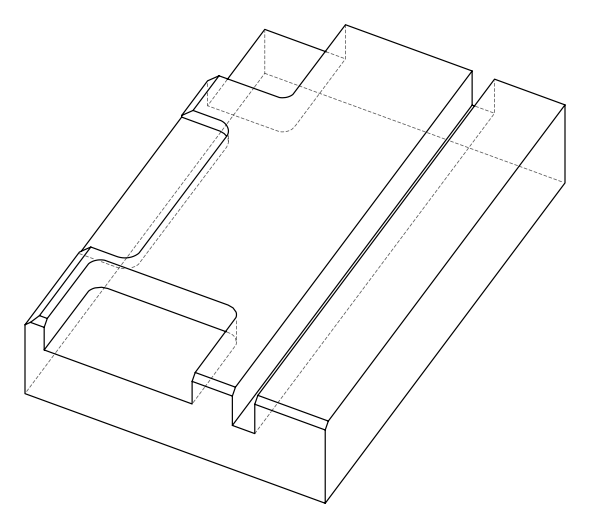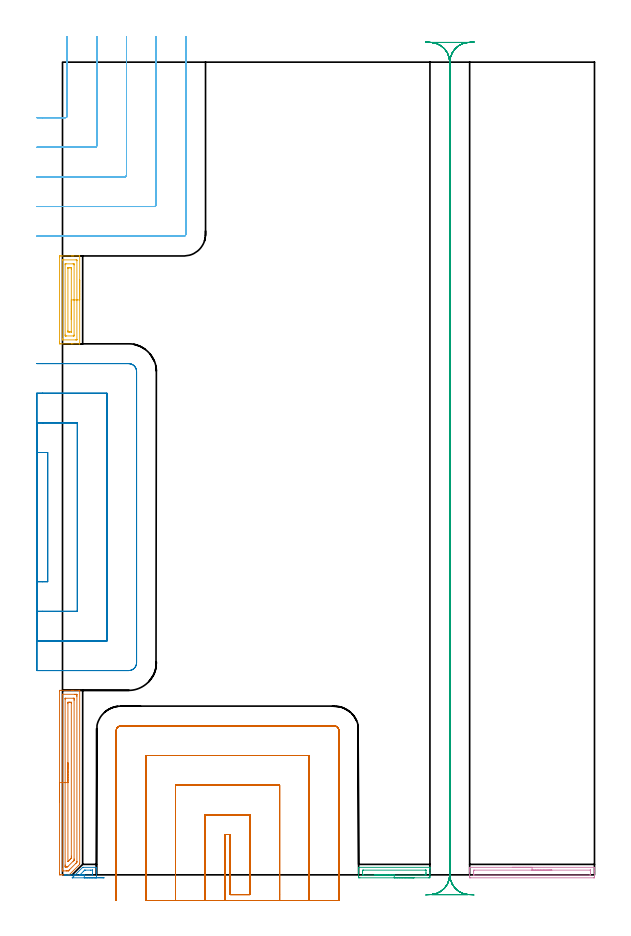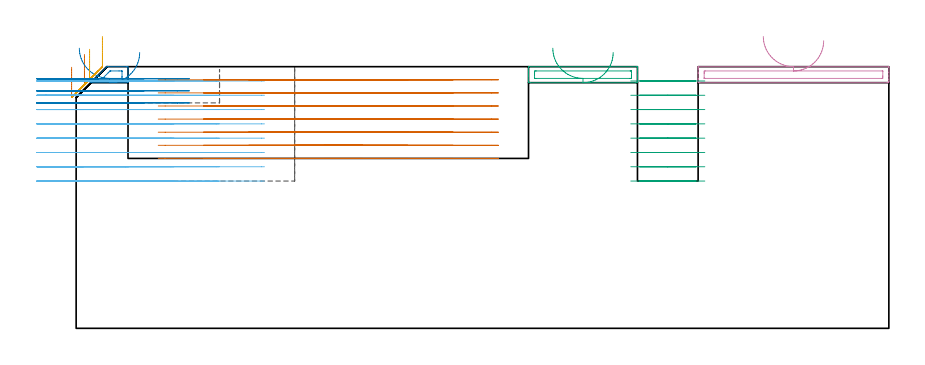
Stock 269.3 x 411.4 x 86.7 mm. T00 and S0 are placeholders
(PLAN: 9 operations, 1 tool changes, 58.6 min)
(1 AREA_MILL | FG_CHAMFER_SURFACE | UGT0205_001 | 3.17 min | 5169 mm3)
(2 AREA_MILL_1 | FG_CHAMFER_SURFACE_1 | UGT0205_001 | 0.35 min | 172 mm3)
(3 AREA_MILL_2 | FG_CHAMFER_SURFACE_2 | UGT0205_001 | 0.77 min | 606 mm3)
(4 AREA_MILL_3 | FG_CHAMFER_SURFACE_3 | UGT0205_001 | 1.2 min | 938 mm3)
(5 AREA_MILL_4 | FG_CHAMFER_SURFACE_4 | UGT0205_001 | 1.65 min | 2934 mm3)
(6 MILL_CORNER_NOTCH_RECTANGULAR | CORNER_NOTCH_RECTANGULAR | UGT0201_094 | Follow Part, ap 5, ae 75% | 10.36 min | 267910 mm3)
(7 MILL_SLOT | SLOT_PARTIAL_RECTANGULAR | UGT0201_094 | Follow Part, ap 5, ae 75% | 18.23 min | 342496 mm3)
(8 MILL_SLOT_1 | SLOT_PARTIAL_RECTANGULAR_1 | UGT0201_094 | Follow Part, ap 5, ae 75% | 8.12 min | 98340 mm3)
(9 MILL_RECTANGULAR_SLOT | SLOT_RECTANGULAR | UGT0201_094 | Follow Part, ap 5, ae 75% | 14.72 min | 313287 mm3)
(TOOL UGT0205_001 | Chamfer Mill 20 x 3 x 45 deg. | D20 FL50 Z2)
(TOOL UGT0201_094 | End mill 20 mm | D20 FL38 Z4)
(OP 1 AREA_MILL)
G17 G21 G94 G90
T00 M6
G54
G17 G0 G90 X-1.5 Y36.7 S1061 M3
G43 Z96.7 H0
Z86.5
G94 G1 Y36.738 Z85.628 F250.
Y36.852 Z84.764
Y37.041 Z83.912
Y37.303 Z83.08
Y37.637 Z82.274
Y38.04 Z81.5
Y38.508 Z80.764
Y39.04 Z80.072
Y39.629 Z79.429
Y40.272 Z78.84
Y40.964 Z78.308
Y41.7 Z77.84
Y42.474 Z77.437
Y43.28 Z77.103
Y44.112 Z76.841
Y44.964 Z76.652
Y45.828 Z76.538
Y46.7 Z76.5
Y92.861
X-1.497 Y93.126 Z76.501
X-1.491 Y93.39 Z76.505
X-1.222 Y93.4 Z76.774
X4.494 Z82.488
X5.197 Z83.194
X5.388 Z83.386
X8.43 Z86.429
X8.659 Z86.652
X8.661 Y93.399 Z86.653
X8.697 Y93.39 Z86.689
X8.7 Y93.305 Z86.7
Y5.865
X8.702 Y5.305 Z86.682
X8.553 Y5.151 Z86.549
X8.209 Y4.807 Z86.206
X8.071 Y4.669 Z86.067
X3.495 Y0.095 Z81.492
X3.393 Y0.003 Z81.389
X3.153 Y0.001 Z81.151
X2.961 Y0. Z80.96
X1.301 Z79.3
X0.023 Z78.021
X-1.119 Z76.875
X-1.412 Y0.001 Z76.582
X-1.49 Y0.006 Z76.504
X-1.498 Y0.539 Z76.502
X-1.5 Y1.164 Z76.5
Y46.7
X-0.086 Z77.914
Y91.194
X-0.084 Y91.302 Z77.916
X-0.081 Y91.374 Z77.919
X-0.079 Y91.392 Z77.922
X-0.074 Y91.394 Z77.926
X-0.056 Y91.397 Z77.944
X0.023 Y91.399 Z78.023
X6.282 Y91.4 Z84.282
X6.861 Y91.398 Z84.861
X7.177 Y91.393 Z85.177
X7.275 Y91.39 Z85.275
X7.282 Y91.194 Z85.282
X7.284 Y91.086 Z85.284
X7.285 Y90.978 Z85.285
X7.286 Y90.198 Z85.286
X7.285 Y6.753 Z85.285
Y6.646
X7.282 Y6.537 Z85.282
X7.276 Y6.337 Z85.276
X7.177 Y6.232 Z85.177
X6.995 Y6.046 Z84.995
X6.816 Y5.865 Z84.816
X3.432 Y2.482 Z81.432
X3.263 Y2.314 Z81.263
X2.98 Y2.042 Z80.98
X2.941 Y2.01 Z80.941
X2.864 Y2.007 Z80.864
X2.706 Y2.004 Z80.706
X2.128 Y2. Z80.128
X1.812 Z79.812
X0.339 Y2.002 Z78.339
X0.023 Y2.007 Z78.023
X-0.075 Y2.01 Z77.925
X-0.082 Y2.206 Z77.918
X-0.084 Y2.314 Z77.916
X-0.085 Y2.422 Z77.915
X-0.086 Y3.202 Z77.914
Y46.7
X1.328 Z79.328
X1.329 Y88.902 Z79.329
X1.331 Y89.31 Z79.331
X1.333 Y89.369 Z79.333
X1.335 Y89.39 Z79.335
X1.45 Y89.395 Z79.45
X1.631 Y89.399 Z79.631
X5.479 Y89.4 Z83.479
X5.66 Y89.398 Z83.66
X5.78 Y89.394 Z83.78
X5.866 Y89.389 Z83.866
X5.867 Y89.377 Z83.867
X5.869 Y89.31 Z83.869
X5.871 Y88.831 Z83.871
X5.872 Y88.422 Z83.872
X5.871 Y8.049 Z83.871
X5.87 Y7.641 Z83.87
X5.866 Y7.402 Z83.866
X5.864 Y7.376 Z83.864
X5.851 Y7.356 Z83.851
X5.819 Y7.321 Z83.819
X5.766 Y7.266 Z83.766
X5.388 Y6.887 Z83.388
X2.706 Y4.205 Z80.706
X2.648 Y4.147 Z80.648
X2.589 Y4.09 Z80.589
X2.503 Y4.014 Z80.503
X2.174 Y4.005 Z80.174
X1.993 Y4.001 Z79.993
X1.721 Y4. Z79.721
X1.54 Y4.002 Z79.54
X1.419 Y4.006 Z79.419
X1.334 Y4.011 Z79.334
X1.333 Y4.023 Z79.333
X1.331 Y4.09 Z79.331
X1.329 Y4.569 Z79.329
X1.328 Y4.978 Z79.328
Y46.7
X2.743 Z80.743
Y86.647
X2.745 Y87.073 Z80.745
X2.747 Y87.285 Z80.747
X2.75 Y87.382 Z80.75
X2.85 Y87.391 Z80.85
X3.6 Y87.399 Z81.6
X3.737 Z81.737
X4.385 Y87.39 Z82.385
X4.451 Y87.379 Z82.451
X4.453 Y87.287 Z82.453
X4.455 Y87.086 Z82.455
X4.457 Y86.684 Z82.457
Y9.453
X4.456 Y8.566 Z82.456
X4.455 Y8.528 Z82.455
X4.45 Y8.427 Z82.45
X4.381 Y8.341 Z82.381
X4.253 Y8.208 Z82.253
X4.091 Y8.041 Z82.091
X3.6 Y7.548 Z81.6
X2.804 Y6.753 Z80.804
X2.788 Y6.738 Z80.788
X2.753 Y6.706 Z80.753
X2.751 Y6.707 Z80.751
X2.747 Y6.712 Z80.747
X2.745 Y6.753 Z80.745
X2.744 Y6.839 Z80.744
X2.743 Y46.7 Z80.743
Y47.572 Z80.781
Y48.436 Z80.895
Y49.288 Z81.083
Y50.12 Z81.346
Y50.926 Z81.68
Y51.7 Z82.082
Y52.436 Z82.551
Y53.128 Z83.082
Y53.771 Z83.672
Y54.36 Z84.315
Y54.892 Z85.007
Y55.36 Z85.743
Y55.763 Z86.516
Y56.097 Z87.322
Y56.359 Z88.154
Y56.548 Z89.006
Y56.662 Z89.871
Y56.7 Z90.743
G0 Z96.7
M5
M2
(OP 2 AREA_MILL_1)
G17 G21 G94 G90
T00 M6
G54
G17 G0 G90 X21.05 Y-1.5 S1061 M3
G43 Z96.7 H0
Z91.4
G94 G1 X21.012 Z90.529 F250.
X20.898 Z89.664
X20.709 Z88.812
X20.447 Z87.98
X20.113 Z87.174
X19.71 Z86.4
X19.241 Z85.664
X18.71 Z84.972
X18.121 Z84.329
X17.478 Z83.74
X16.786 Z83.209
X16.05 Z82.74
X15.276 Z82.337
X14.47 Z82.003
X13.638 Z81.741
X12.786 Z81.552
X11.922 Z81.438
X11.05 Z81.4
X5.037
X4.913 Y-1.498 Z81.399
X4.914 Y-1.493 Z81.403
X5.037 Y-1.364 Z81.535
X5.297 Y-1.103 Z81.797
X10.195 Y3.796 Z86.694
X10.508 Y3.798 Z86.698
X16.812 Y3.799 Z86.699
X17.19 Y3.793 Z86.693
X17.2 Y3.364 Z86.264
Y-1.072 Z81.828
X17.19 Y-1.491 Z81.405
X16.986 Y-1.5 Z81.4
X11.05
Y-0.086 Z82.814
X8.85
X8.764
X10.61 Y1.761 Z84.661
X10.966 Y2.115 Z85.015
X11.145 Y2.288 Z85.188
X11.211 Y2.35 Z85.25
X11.247 Y2.377 Z85.277
X11.292 Y2.379 Z85.279
X11.49 Y2.383 Z85.283
X14.216 Y2.385 Z85.285
X15.01 Y2.383 Z85.283
X15.099 Y2.382 Z85.282
X15.173 Y2.378 Z85.278
X15.191 Y2.354 Z85.254
X15.194 Y2.342 Z85.242
X15.199 Y2.282 Z85.182
X15.2 Y0.519 Z83.419
X15.198 Y0.328 Z83.228
X15.19 Y-0.052 Z82.848
X15.186 Y-0.081 Z82.819
X15.182 Y-0.082 Z82.818
X15.159 Y-0.084 Z82.816
X15.109 Y-0.085 Z82.815
X15.01 Y-0.086 Z82.814
X11.05
X10.178 Z82.852
X9.313 Z82.966
X8.462 Z83.155
X7.63 Z83.417
X6.824 Z83.751
X6.05 Z84.154
X5.314 Z84.623
X4.622 Z85.154
X3.979 Z85.743
X3.39 Z86.386
X2.858 Z87.079
X2.39 Z87.814
X1.987 Z88.588
X1.653 Z89.394
X1.391 Z90.226
X1.202 Z91.078
X1.088 Z91.943
X1.05 Z92.814
G0 Z96.7
M5
M2
(OP 3 AREA_MILL_2)
G17 G21 G94 G90
T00 M6
G54
G17 G0 G90 X177.95 Y-1.5 S1061 M3
G43 Z96.7 H0
Z91.4
G94 G1 X177.912 Z90.529 F250.
X177.798 Z89.664
X177.609 Z88.812
X177.347 Z87.98
X177.013 Z87.174
X176.61 Z86.4
X176.141 Z85.664
X175.61 Z84.972
X175.021 Z84.329
X174.378 Z83.74
X173.686 Z83.209
X172.95 Z82.74
X172.176 Z82.337
X171.37 Z82.003
X170.538 Z81.741
X169.686 Z81.552
X168.822 Z81.438
X167.95 Z81.4
X150.523
X150.074 Y-1.495 Z81.402
X149.91 Y-1.491 Z81.405
X149.9 Y-1.053 Z81.843
Y0.709 Z83.604
Y1.244 Z84.14
Y1.591 Z84.487
Y2.125 Z85.021
Y2.472 Z85.367
Y3.166 Z86.065
Y3.448 Z86.347
X149.904 Y3.797 Z86.688
X149.907 Y3.798 Z86.689
X150.076 Y3.8 Z86.7
X185.824
X185.993 Y3.798 Z86.689
X185.996 Y3.797 Z86.688
X186. Y3.448 Z86.347
Y3.166 Z86.066
Y2.472 Z85.367
Y1.243 Z84.14
Y0.709 Z83.604
Y0.095 Z82.991
Y-0.172 Z82.724
Y-0.786 Z82.11
X185.997 Y-1.053 Z81.843
X185.99 Y-1.491 Z81.405
X185.826 Y-1.495 Z81.402
X185.377 Y-1.5 Z81.4
X167.95
Y-0.086 Z82.814
X152.31 Y-0.085 Z82.815
X152.222
X151.934 Y-0.079 Z82.821
X151.909 Y-0.076 Z82.824
X151.906 Y-0.054 Z82.846
X151.902 Y-0.02 Z82.88
X151.901 Y0.012 Z82.912
X151.9 Y0.233 Z83.133
Y1.114 Z84.014
X151.902 Y1.591 Z84.491
X151.905 Y1.99 Z84.89
X151.917 Y2.379 Z85.279
X152.31 Y2.384 Z85.284
X152.398 Y2.385 Z85.285
X183.59
X183.678
X183.966 Y2.379 Z85.279
X183.991 Y2.376 Z85.276
X183.994 Y2.354 Z85.254
X183.998 Y2.32 Z85.22
X183.999 Y2.288 Z85.188
X184. Y2.067 Z84.967
Y1.186 Z84.086
X183.998 Y0.709 Z83.609
X183.995 Y0.31 Z83.21
X183.983 Y-0.079 Z82.821
X183.59 Y-0.084 Z82.816
X183.502 Y-0.085 Z82.815
X167.95 Y-0.086 Z82.814
X167.078 Z82.852
X166.213 Z82.966
X165.362 Z83.155
X164.53 Z83.417
X163.724 Z83.751
X162.95 Z84.154
X162.214 Z84.623
X161.522 Z85.154
X160.879 Z85.743
X160.29 Z86.386
X159.758 Z87.079
X159.29 Z87.814
X158.887 Z88.588
X158.553 Z89.394
X158.291 Z90.226
X158.102 Z91.078
X157.988 Z91.943
X157.95 Z92.814
G0 Z96.7
M5
M2
(OP 4 AREA_MILL_3)
G17 G21 G94 G90
T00 M6
G54
G17 G0 G90 X227.7 Y3.8 S1061 M3
G43 Z96.7 H0
G94 G1 X227.738 Z95.828 F250.
X227.852 Z94.963
X228.041 Z94.112
X228.303 Z93.28
X228.637 Z92.474
X229.04 Z91.7
X229.508 Z90.964
X230.04 Z90.272
X230.629 Z89.629
X231.272 Z89.039
X231.964 Z88.508
X232.7 Z88.04
X233.474 Z87.637
X234.28 Z87.303
X235.112 Z87.041
X235.964 Z86.852
X236.828 Z86.738
X237.7 Z86.7
X269.207
X269.29 Y3.794 Z86.692
X269.3 Y3.613 Z86.511
Y1.959 Z84.858
Y0.709 Z83.607
Y-0.356 Z82.542
X269.295 Y-1.053 Z81.841
X269.291 Y-1.49 Z81.405
X269.207 Y-1.493 Z81.402
X268.764 Y-1.5 Z81.4
X206.636
X206.193 Y-1.493 Z81.402
X206.109 Y-1.49 Z81.405
X206.1 Y-1.053 Z81.841
Y-0.356 Z82.542
Y-0.172 Z82.726
Y1.591 Z84.487
Y1.959 Z84.858
Y2.985 Z85.883
Y3.353 Z86.251
X206.101 Y3.615 Z86.513
X206.11 Y3.794 Z86.692
X206.193 Y3.8 Z86.7
X237.7
Y2.386 Z85.286
X267.075
X267.2 Y2.384 Z85.284
X267.262 Y2.381 Z85.281
X267.286 Y2.379 Z85.279
X267.29 Y2.364 Z85.264
X267.295 Y2.306 Z85.206
X267.299 Y2.163 Z85.063
Y0.709 Z83.609
X267.298 Y0.402 Z83.302
X267.29 Y0.091 Z82.991
X267.279 Y-0.079 Z82.821
X266.902 Y-0.085 Z82.815
X208.325
X208.2 Y-0.084 Z82.816
X208.138 Y-0.081 Z82.819
X208.114 Y-0.079 Z82.821
X208.11 Y-0.064 Z82.836
X208.105 Y-0.006 Z82.894
X208.101 Y0.137 Z83.037
Y1.591 Z84.491
X208.102 Y1.898 Z84.798
X208.11 Y2.209 Z85.109
X208.121 Y2.379 Z85.279
X208.498 Y2.385 Z85.285
X237.7 Y2.386 Z85.286
X238.572 Z85.324
X239.436 Z85.438
X240.288 Z85.626
X241.12 Z85.889
X241.926 Z86.223
X242.7 Z86.625
X243.436 Z87.094
X244.128 Z87.625
X244.771 Z88.215
X245.36 Z88.858
X245.892 Z89.55
X246.36 Z90.286
X246.763 Z91.06
X247.097 Z91.866
X247.359 Z92.698
X247.548 Z93.549
X247.662 Z94.414
X247.7 Z95.286
G0 Z96.7
M5
M2
(OP 5 AREA_MILL_4)
G17 G21 G94 G90
T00 M6
G54
G17 G0 G90 X8.7 Y301.05 S1061 M3
G43 Z96.7 H0
G94 G1 Y301.012 Z95.828 F250.
Y300.898 Z94.963
Y300.709 Z94.112
Y300.447 Z93.28
Y300.113 Z92.474
Y299.71 Z91.7
Y299.241 Z90.964
Y298.71 Z90.272
Y298.121 Z89.629
Y297.478 Z89.039
Y296.786 Z88.508
Y296.05 Z88.04
Y295.276 Z87.637
Y294.47 Z87.303
Y293.638 Z87.041
Y292.786 Z86.852
Y291.922 Z86.738
Y291.05 Z86.7
Y268.882
X8.696 Y268.81 Z86.689
X8.669 Y268.806 Z86.662
X8.468 Y268.8 Z86.466
X5.223 Z83.221
X4.494 Z82.487
X-1.12 Z76.876
X-1.398 Y268.802 Z76.598
X-1.491 Y268.806 Z76.505
X-1.497 Y269.325 Z76.503
X-1.5 Y269.949 Z76.5
Y312.512
X-1.498 Y312.775 Z76.502
X-1.491 Y313.294 Z76.505
X-1.398 Y313.298 Z76.598
X-0.871 Y313.299 Z77.125
X-0.341 Y313.3 Z77.655
X4.494 Z82.487
X5.223 Z83.221
X5.388 Z83.386
X8.468 Z86.466
X8.669 Y313.294 Z86.662
X8.696 Y313.29 Z86.689
X8.7 Y313.218 Z86.7
Y291.05
X7.286 Z85.286
X7.285 Y270.991 Z85.285
X7.282 Y270.883 Z85.282
X7.279 Y270.818 Z85.279
X7.251 Y270.81 Z85.251
X7.177 Y270.807 Z85.177
X6.583 Y270.8 Z84.583
X0.324 Y270.801 Z78.324
X0.023 Y270.807 Z78.023
X-0.07 Y270.81 Z77.93
X-0.08 Y270.991 Z77.92
X-0.084 Y271.099 Z77.916
X-0.085 Y271.206 Z77.915
Y311.109
X-0.082 Y311.217 Z77.918
X-0.079 Y311.282 Z77.921
X-0.051 Y311.29 Z77.949
X0.023 Y311.293 Z78.023
X0.617 Y311.3 Z78.617
X6.876 Y311.299 Z84.876
X7.177 Y311.293 Z85.177
X7.27 Y311.29 Z85.27
X7.28 Y311.109 Z85.28
X7.284 Y311.001 Z85.284
X7.285 Y310.894 Z85.285
X7.286 Y291.05 Z85.286
X5.871 Z83.871
Y273.28
X5.867 Y272.872 Z83.867
X5.865 Y272.822 Z83.865
X5.679 Y272.808 Z83.679
X5.534 Y272.801 Z83.534
X5.461 Y272.8 Z83.461
X1.812 Z79.812
X1.739 Y272.801 Z79.739
X1.593 Y272.804 Z79.593
X1.335 Y272.814 Z79.335
X1.333 Y272.872 Z79.333
X1.329 Y273.351 Z79.329
Y308.82
X1.333 Y309.228 Z79.333
X1.335 Y309.278 Z79.335
X1.521 Y309.292 Z79.521
X1.666 Y309.299 Z79.666
X1.739 Y309.3 Z79.739
X5.388 Z83.388
X5.461 Y309.299 Z83.461
X5.607 Y309.296 Z83.607
X5.865 Y309.286 Z83.865
X5.867 Y309.228 Z83.867
X5.871 Y308.749 Z83.871
Y291.05
X4.457 Z82.457
Y274.895
X4.456 Y274.842 Z82.456
X4.454 Y274.816 Z82.454
X4.451 Y274.811 Z82.451
X4.443 Y274.808 Z82.443
X4.337 Y274.802 Z82.337
X3.6 Y274.8 Z81.6
X3.444 Y274.801 Z81.444
X2.825 Y274.808 Z80.825
X2.755 Y274.81 Z80.755
X2.75 Y274.895 Z80.75
X2.747 Y275.095 Z80.747
X2.743 Y275.496 Z80.743
Y307.205
X2.744 Y307.258 Z80.744
X2.746 Y307.284 Z80.746
X2.749 Y307.289 Z80.749
X2.757 Y307.292 Z80.757
X2.863 Y307.298 Z80.863
X3.6 Y307.3 Z81.6
X3.756 Y307.299 Z81.756
X4.375 Y307.292 Z82.375
X4.445 Y307.29 Z82.445
X4.45 Y307.205 Z82.45
X4.453 Y307.005 Z82.453
X4.457 Y306.604 Z82.457
Y291.05
Y290.178 Z82.495
Y289.313 Z82.609
Y288.462 Z82.798
Y287.63 Z83.06
Y286.824 Z83.394
Y286.05 Z83.797
Y285.314 Z84.266
Y284.622 Z84.797
Y283.979 Z85.386
Y283.39 Z86.029
Y282.858 Z86.722
Y282.39 Z87.457
Y281.987 Z88.231
Y281.653 Z89.037
Y281.391 Z89.869
Y281.202 Z90.721
Y281.088 Z91.586
Y281.05 Z92.457
G0 Z96.7
M5
M2
(OP 6 MILL_CORNER_NOTCH_RECTANGULAR)
G17 G21 G94 G90
T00 M6
G54
G17 G0 G90 X-13. Y383.3 S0 M3
G43 Z96.7 H0
Z81.962
G94 G1 X-10. F250.
X1.406 F500.
G3 X2.4 Y384.294 R1.
G1 Y421.4
Y424.4 F250.
G0 Z96.7
X-13. Y368.3
Z81.962
G1 X-10.
X16.405 F500.
G3 X17.4 Y369.295 R1.
G1 Y421.4
Y424.4 F250.
G0 Z96.7
X-13. Y353.3
Z81.962
G1 X-10.
X31.405 F500.
G3 X32.4 Y354.295 R1.
G1 Y421.4
Y424.4 F250.
G0 Z96.7
X-13. Y338.3
Z81.962
G1 X-10.
X46.405 F500.
G3 X47.4 Y339.295 R1.
G1 Y421.4
Y424.4 F250.
G0 Z96.7
X-13. Y323.3
Z81.962
G1 X-10.
X61.405 F500.
G3 X62.4 Y324.295 R1.
G1 Y421.4
Y424.4 F250.
G0 Z96.7
X-13. Y383.3
Z77.225
G1 X-10.
X1.406 F500.
G3 X2.4 Y384.294 R1.
G1 Y421.4
Y424.4 F250.
G0 Z96.7
X-13. Y368.3
Z77.225
G1 X-10.
X16.405 F500.
G3 X17.4 Y369.295 R1.
G1 Y421.4
Y424.4 F250.
G0 Z96.7
X-13. Y353.3
Z77.225
G1 X-10.
X31.405 F500.
G3 X32.4 Y354.295 R1.
G1 Y421.4
Y424.4 F250.
G0 Z96.7
X-13. Y338.3
Z77.225
G1 X-10.
X46.405 F500.
G3 X47.4 Y339.295 R1.
G1 Y421.4
Y424.4 F250.
G0 Z96.7
X-13. Y323.3
Z77.225
G1 X-10.
X61.405 F500.
G3 X62.4 Y324.295 R1.
G1 Y421.4
Y424.4 F250.
G0 Z96.7
X-13. Y383.3
Z72.487
G1 X-10.
X1.406 F500.
G3 X2.4 Y384.294 R1.
G1 Y421.4
Y424.4 F250.
G0 Z96.7
X-13. Y368.3
Z72.487
G1 X-10.
X16.406 F500.
G3 X17.4 Y369.294 R1.
G1 Y421.4
Y424.4 F250.
G0 Z96.7
X-13. Y353.3
Z72.487
G1 X-10.
X31.405 F500.
G3 X32.4 Y354.295 R1.
G1 Y421.4
Y424.4 F250.
G0 Z96.7
X-13. Y338.3
Z72.487
G1 X-10.
X46.405 F500.
G3 X47.4 Y339.295 R1.
G1 Y421.4
Y424.4 F250.
G0 Z96.7
X-13. Y323.3
Z72.487
G1 X-10.
X61.405 F500.
G3 X62.4 Y324.295 R1.
G1 Y421.4
Y424.4 F250.
G0 Z96.7
X-13. Y383.3
Z67.75
G1 X-10.
X1.406 F500.
G3 X2.4 Y384.294 R1.
G1 Y421.4
Y424.4 F250.
G0 Z96.7
X-13. Y368.3
Z67.75
G1 X-10.
X16.406 F500.
G3 X17.4 Y369.294 R1.
G1 Y421.4
Y424.4 F250.
G0 Z96.7
X-13. Y353.3
Z67.75
G1 X-10.
X31.405 F500.
G3 X32.4 Y354.295 R1.
G1 Y421.4
Y424.4 F250.
G0 Z96.7
X-13. Y338.3
Z67.75
G1 X-10.
X46.405 F500.
G3 X47.4 Y339.295 R1.
G1 Y421.4
Y424.4 F250.
G0 Z96.7
X-13. Y323.3
Z67.75
G1 X-10.
X61.405 F500.
G3 X62.4 Y324.295 R1.
G1 Y421.4
Y424.4 F250.
G0 Z96.7
X-13. Y383.3
Z63.012
G1 X-10.
X1.406 F500.
G3 X2.4 Y384.294 R1.
G1 Y421.4
Y424.4 F250.
G0 Z96.7
X-13. Y368.3
Z63.012
G1 X-10.
X16.406 F500.
G3 X17.4 Y369.294 R1.
G1 Y421.4
Y424.4 F250.
G0 Z96.7
X-13. Y353.3
Z63.012
G1 X-10.
X31.405 F500.
G3 X32.4 Y354.295 R1.
G1 Y421.4
Y424.4 F250.
G0 Z96.7
X-13. Y338.3
Z63.012
G1 X-10.
X46.405 F500.
G3 X47.4 Y339.295 R1.
G1 Y421.4
Y424.4 F250.
G0 Z96.7
X-13. Y323.3
Z63.012
G1 X-10.
X61.405 F500.
G3 X62.4 Y324.295 R1.
G1 Y421.4
Y424.4 F250.
G0 Z96.7
X-13. Y383.3
Z58.275
G1 X-10.
X1.406 F500.
G3 X2.4 Y384.294 R1.
G1 Y421.4
Y424.4 F250.
G0 Z96.7
X-13. Y368.3
Z58.275
G1 X-10.
X16.406 F500.
G3 X17.4 Y369.294 R1.
G1 Y421.4
Y424.4 F250.
G0 Z96.7
X-13. Y353.3
Z58.275
G1 X-10.
X31.405 F500.
G3 X32.4 Y354.295 R1.
G1 Y421.4
Y424.4 F250.
G0 Z96.7
X-13. Y338.3
Z58.275
G1 X-10.
X46.405 F500.
G3 X47.4 Y339.295 R1.
G1 Y421.4
Y424.4 F250.
G0 Z96.7
X-13. Y323.3
Z58.275
G1 X-10.
X61.405 F500.
G3 X62.4 Y324.295 R1.
G1 Y421.4
Y424.4 F250.
G0 Z96.7
X-13. Y383.3
Z53.537
G1 X-10.
X1.406 F500.
G3 X2.4 Y384.294 R1.
G1 Y421.4
Y424.4 F250.
G0 Z96.7
X-13. Y368.3
Z53.537
G1 X-10.
X16.406 F500.
G3 X17.4 Y369.294 R1.
G1 Y421.4
Y424.4 F250.
G0 Z96.7
X-13. Y353.3
Z53.537
G1 X-10.
X31.405 F500.
G3 X32.4 Y354.295 R1.
G1 Y421.4
Y424.4 F250.
G0 Z96.7
X-13. Y338.3
Z53.537
G1 X-10.
X46.405 F500.
G3 X47.4 Y339.295 R1.
G1 Y421.4
Y424.4 F250.
G0 Z96.7
X-13. Y323.3
Z53.537
G1 X-10.
X61.405 F500.
G3 X62.4 Y324.295 R1.
G1 Y421.4
Y424.4 F250.
G0 Z96.7
X-13. Y383.3
Z48.8
G1 X-10.
X1.406 F500.
G3 X2.4 Y384.294 R1.
G1 Y421.4
Y424.4 F250.
G0 Z96.7
X-13. Y368.3
Z48.8
G1 X-10.
X16.406 F500.
G3 X17.4 Y369.294 R1.
G1 Y421.4
Y424.4 F250.
G0 Z96.7
X-13. Y353.3
Z48.8
G1 X-10.
X31.405 F500.
G3 X32.4 Y354.295 R1.
G1 Y421.4
Y424.4 F250.
G0 Z96.7
X-13. Y338.3
Z48.8
G1 X-10.
X46.405 F500.
G3 X47.4 Y339.295 R1.
G1 Y421.4
Y424.4 F250.
G0 Z96.7
X-13. Y323.3
Z48.8
G1 X-10.
X61.405 F500.
G3 X62.4 Y324.295 R1.
G1 Y421.4
Y424.4 F250.
G0 Z96.7
M5
M2
(OP 7 MILL_SLOT)
G17 G21 G94 G90
T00 M6
G54
G17 G0 G90 X82.2 Y-13. S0 M3
G43 Z96.7 H0
Z82.357
G94 G1 Y-10. F250.
Y20.4 F500.
X84.9
Y-10.
X94.9
Y30.4
X72.2
Y-10.
Y-13. F250.
X109.9
Y-10.
Y45.4 F500.
X57.2
Y-10.
Y-13. F250.
X124.9
Y-10.
Y60.4 F500.
X42.2
Y-10.
Y-13. F250.
X139.9
Y-10.
Y73.1 F500.
G3 X137.6 Y75.4 R2.3
G1 X29.5
G3 X27.2 Y73.1 R2.3
G1 Y-10.
Y-13. F250.
G0 X82.2 Z78.014
G1 Y-10.
Y20.4 F500.
X84.9
Y-10.
X94.9
Y30.4
X72.2
Y-10.
Y-13. F250.
X109.9
Y-10.
Y45.4 F500.
X57.2
Y-10.
Y-13. F250.
X124.9
Y-10.
Y60.4 F500.
X42.2
Y-10.
Y-13. F250.
X139.9
Y-10.
Y73.1 F500.
G3 X137.6 Y75.4 R2.3
G1 X29.5
G3 X27.2 Y73.1 R2.3
G1 Y-10.
Y-13. F250.
G0 X82.2 Z73.671
G1 Y-10.
Y20.4 F500.
X84.9
Y-10.
X94.9
Y30.4
X72.2
Y-10.
Y-13. F250.
X109.9
Y-10.
Y45.4 F500.
X57.2
Y-10.
Y-13. F250.
X124.9
Y-10.
Y60.4 F500.
X42.2
Y-10.
Y-13. F250.
X139.9
Y-10.
Y73.1 F500.
G3 X137.6 Y75.4 R2.3
G1 X29.5
G3 X27.2 Y73.1 R2.3
G1 Y-10.
Y-13. F250.
G0 X82.2 Z69.329
G1 Y-10.
Y20.4 F500.
X84.9
Y-10.
X94.9
Y30.4
X72.2
Y-10.
Y-13. F250.
X109.9
Y-10.
Y45.4 F500.
X57.2
Y-10.
Y-13. F250.
X124.9
Y-10.
Y60.4 F500.
X42.2
Y-10.
Y-13. F250.
X139.9
Y-10.
Y73.1 F500.
G3 X137.6 Y75.4 R2.3
G1 X29.5
G3 X27.2 Y73.1 R2.3
G1 Y-10.
Y-13. F250.
G0 X82.2 Z64.986
G1 Y-10.
Y20.4 F500.
X84.9
Y-10.
X94.9
Y30.4
X72.2
Y-10.
Y-13. F250.
X109.9
Y-10.
Y45.4 F500.
X57.2
Y-10.
Y-13. F250.
X124.9
Y-10.
Y60.4 F500.
X42.2
Y-10.
Y-13. F250.
X139.9
Y-10.
Y73.1 F500.
G3 X137.6 Y75.4 R2.3
G1 X29.5
G3 X27.2 Y73.1 R2.3
G1 Y-10.
Y-13. F250.
G0 X82.2 Z60.643
G1 Y-10.
Y20.4 F500.
X84.9
Y-10.
X94.9
Y30.4
X72.2
Y-10.
Y-13. F250.
X109.9
Y-10.
Y45.4 F500.
X57.2
Y-10.
Y-13. F250.
X124.9
Y-10.
Y60.4 F500.
X42.2
Y-10.
Y-13. F250.
X139.9
Y-10.
Y73.1 F500.
G3 X137.6 Y75.4 R2.3
G1 X29.5
G3 X27.2 Y73.1 R2.3
G1 Y-10.
Y-13. F250.
G0 X82.2 Z56.3
G1 Y-10.
Y20.4 F500.
X84.9
Y-10.
X94.9
Y30.4
X72.2
Y-10.
Y-13. F250.
X109.9
Y-10.
Y45.4 F500.
X57.2
Y-10.
Y-13. F250.
X124.9
Y-10.
Y60.4 F500.
X42.2
Y-10.
Y-13. F250.
X139.9
Y-10.
Y73.1 F500.
G3 X137.6 Y75.4 R2.3
G1 X29.5
G3 X27.2 Y73.1 R2.3
G1 Y-10.
Y-13. F250.
G0 Z96.7
M5
M2
(OP 8 MILL_SLOT_1)
G17 G21 G94 G90
T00 M6
G54
G17 G0 G90 X-13. Y148.4 S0 M3
G43 Z96.7 H0
Z82.7
G94 G1 X-10. F250.
X-7.5 F500.
Y213.8
X-10.
X-13. F250.
Y133.4
X-10.
X7.5 F500.
Y228.8
X-10.
X-13. F250.
Y118.4
X-10.
X22.5 F500.
Y243.8
X-10.
X-13. F250.
Y103.4
X-10.
X33.5 F500.
G3 X37.5 Y107.4 R4.
G1 Y254.8
G3 X33.5 Y258.8 R4.
G1 X-10.
X-13. F250.
G0 Y148.4 Z78.7
G1 X-10.
X-7.5 F500.
Y213.8
X-10.
X-13. F250.
Y133.4
X-10.
X7.5 F500.
Y228.8
X-10.
X-13. F250.
Y118.4
X-10.
X22.5 F500.
Y243.8
X-10.
X-13. F250.
Y103.4
X-10.
X33.5 F500.
G3 X37.5 Y107.4 R4.
G1 Y254.8
G3 X33.5 Y258.8 R4.
G1 X-10.
X-13. F250.
G0 Y148.4 Z74.7
G1 X-10.
X-7.5 F500.
Y213.8
X-10.
X-13. F250.
Y133.4
X-10.
X7.5 F500.
Y228.8
X-10.
X-13. F250.
Y118.4
X-10.
X22.5 F500.
Y243.8
X-10.
X-13. F250.
Y103.4
X-10.
X33.5 F500.
G3 X37.5 Y107.4 R4.
G1 Y254.8
G3 X33.5 Y258.8 R4.
G1 X-10.
X-13. F250.
G0 Z96.7
M5
M2
(OP 9 MILL_RECTANGULAR_SLOT)
G17 G21 G94 G90
T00 M6
G54
G17 G0 G90 X183.783 Y421.602 S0 M3
G43 Z96.7 H0
Z81.962
G94 G1 X186.774 Y421.37 F250.
G2 X196. Y411.4 R10. F500.
G1 Y0.
G2 X186.929 Y-9.957 R10.
G1 X186.927 Y-9.987
G3 X187.442 Y-10. R10.
G1 X204.648
G3 X205.169 Y-9.986 R10.
G1 X205.168 Y-9.956
G2 X196.1 Y0. R10.
G1 Y411.4
G2 X205.326 Y421.37 R10.
G1 X208.317 Y421.602 F250.
G0 Z96.7
Y-10.202
Z77.225
G1 X205.326 Y-9.97
G2 X196.1 Y0. R10. F500.
G1 Y411.4
G2 X205.326 Y421.37 R10.
G1 Y421.4
X186.774
Y421.37
G2 X196. Y411.4 R10.
G1 Y0.
G2 X186.774 Y-9.97 R10.
G1 X183.783 Y-10.202 F250.
G0 X208.317 Z72.487
G1 X205.326 Y-9.97
G2 X196.1 Y0. R10. F500.
G1 Y411.4
G2 X205.326 Y421.37 R10.
G1 Y421.4
X186.774
Y421.37
G2 X196. Y411.4 R10.
G1 Y0.
G2 X186.774 Y-9.97 R10.
G1 X183.783 Y-10.202 F250.
G0 Z96.7
Y421.602
Z67.75
G1 X186.774 Y421.37
G2 X196. Y411.4 R10. F500.
G1 Y0.
G2 X186.774 Y-9.97 R10.
G1 Y-10.
X205.326
Y-9.97
G2 X196.1 Y0. R10.
G1 Y411.4
G2 X205.326 Y421.37 R10.
G1 X208.317 Y421.602 F250.
G0 X183.783 Z63.012
G1 X186.774 Y421.37
G2 X196. Y411.4 R10. F500.
G1 Y0.
G2 X186.774 Y-9.97 R10.
G1 Y-10.
X205.326
Y-9.97
G2 X196.1 Y0. R10.
G1 Y411.4
G2 X205.326 Y421.37 R10.
G1 X208.317 Y421.602 F250.
G0 X183.783 Z58.275
G1 X186.774 Y421.37
G2 X196. Y411.4 R10. F500.
G1 Y0.
G2 X186.774 Y-9.97 R10.
G1 Y-10.
X205.326
Y-9.97
G2 X196.1 Y0. R10.
G1 Y411.4
G2 X205.326 Y421.37 R10.
G1 X208.317 Y421.602 F250.
G0 X183.783 Z53.537
G1 X186.774 Y421.37
G2 X196. Y411.4 R10. F500.
G1 Y0.
G2 X186.774 Y-9.97 R10.
G1 Y-10.
X205.326
Y-9.97
G2 X196.1 Y0. R10.
G1 Y411.4
G2 X205.326 Y421.37 R10.
G1 X208.317 Y421.602 F250.
G0 X183.783 Z48.8
G1 X186.774 Y421.37
G2 X196. Y411.4 R10. F500.
G1 Y0.
G2 X186.774 Y-9.97 R10.
G1 Y-10.
X205.326
Y-9.97
G2 X196.1 Y0. R10.
G1 Y411.4
G2 X205.326 Y421.37 R10.
G1 X208.317 Y421.602 F250.
G0 Z96.7
M5
M2
